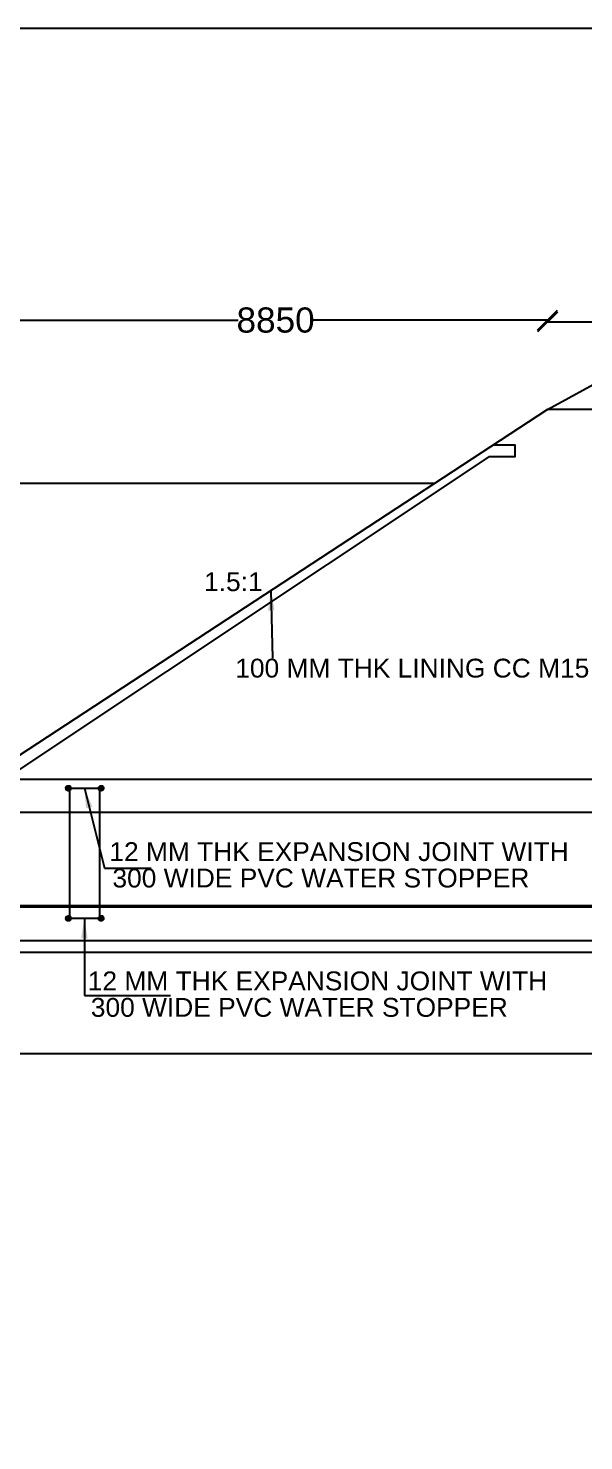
# Model space of a CAD drawing. Header units: millimetres. Extents: x 5124 to 6568637, y 2311 to 91879094.
# Drawn here: x 3554964 to 3557616, y 45951466 to 45958208 of the extents above; entities that cross this region are included whole.
import ezdxf

# ---------------------------------------------------------------- set-up
doc = ezdxf.new("R2010")
doc.units = ezdxf.units.MM
doc.header["$MEASUREMENT"] = 0
for name, color, linetype in [('DIMENSION', 7, 'Continuous'), ('DRAWING', 7, 'Continuous'), ('TEXT', 7, 'Continuous')]:
    doc.layers.add(name, color=color, linetype=linetype)
doc.styles.get("Standard").update_dxf_attribs({"font": 'arial.ttf', "height": 120})
doc.dimstyles.get("Standard").update_dxf_attribs({"dimtxt": 200, "dimasz": 110, "dimexe": 0.18, "dimexo": 0.0625, "dimgap": 0.09, "dimtad": 0, "dimtih": 1, "dimtoh": 1, "dimdec": 0, "dimzin": 0, "dimdsep": 46, "dimtxsty": 'Standard', "dimblk": 'OBLIQUE', "dimcen": 0.09, "dimse1": 1, "dimse2": 1, "dimadec": 0, "dimazin": 0, "dimtfac": 1, "dimtdec": 0, "dimtofl": 0, "dimtmove": 0, "dimatfit": 3, "dimfxl": 1, "dimtolj": 1, "dimtzin": 0, "dimarcsym": 0})

# ---------------------------------------------------------------- blocks, each defined once
blk = doc.blocks.new('_Oblique')
at = {"color": 0, "linetype": 'ByBlock', "lineweight": -2}
blk.add_line((-0.5, -0.5), (0.5, 0.5), dxfattribs=at)
blk = doc.blocks.new('*D64')
at = {"layer": 'Defpoints', "color": 0}
for p in [(3554847, 45956810.5), (3557443, 45956814), (3557443, 45956388)]:
    blk.add_point(p, dxfattribs=at)
at = {"layer": 'DIMENSION', "color": 0, "lineweight": -2}
for p, q in [((3554847, 45956814), (3555965.9, 45956814)), ((3557443, 45956814), (3556324.1, 45956814))]:
    blk.add_line(p, q, dxfattribs=at)
at = {"layer": 'DIMENSION', "color": 0, "lineweight": -2, "xscale": 95, "yscale": 95, "zscale": 95, "rotation": 180}
blk.add_blockref('_Oblique', (3554847, 45956814), dxfattribs=at)
at = {"layer": 'DIMENSION', "color": 0, "lineweight": -2, "xscale": 95, "yscale": 95, "zscale": 95}
blk.add_blockref('_Oblique', (3557443, 45956814), dxfattribs=at)
at = {"layer": 'DIMENSION', "color": 0, "insert": (3556145, 45956814), "char_height": 120, "attachment_point": 5}
blk.add_mtext('\\A1;8850', dxfattribs=at)
blk = doc.blocks.new('*D65')
at = {"layer": 'Defpoints', "color": 0}
for p in [(3559311, 45956805.5), (3557443, 45956388), (3559311, 45956388)]:
    blk.add_point(p, dxfattribs=at)
at = {"layer": 'DIMENSION', "color": 0, "lineweight": -2}
for p, q in [((3557443, 45956805.5), (3558197.9, 45956805.5)), ((3559311, 45956805.5), (3558556.1, 45956805.5))]:
    blk.add_line(p, q, dxfattribs=at)
at = {"layer": 'DIMENSION', "color": 0, "lineweight": -2, "xscale": 95, "yscale": 95, "zscale": 95, "rotation": 180}
blk.add_blockref('_Oblique', (3557443, 45956805.5), dxfattribs=at)
at = {"layer": 'DIMENSION', "color": 0, "lineweight": -2, "xscale": 95, "yscale": 95, "zscale": 95}
blk.add_blockref('_Oblique', (3559311, 45956805.5), dxfattribs=at)
at = {"layer": 'DIMENSION', "color": 0, "insert": (3558377, 45956805.5), "char_height": 120, "attachment_point": 5}
blk.add_mtext('\\A1;5000', dxfattribs=at)
blk = doc.blocks.new('*D82')
at = {"layer": 'Defpoints', "color": 0}
for p in [(3541725, 45953798), (3561416.6, 45953591), (3541725, 45953312)]:
    blk.add_point(p, dxfattribs=at)
at = {"layer": 'DIMENSION', "color": 0, "lineweight": -2}
for p, q in [((3541725, 45953312), (3551344.5, 45953312)), ((3561416.6, 45953312), (3551797.1, 45953312))]:
    blk.add_line(p, q, dxfattribs=at)
at = {"layer": 'DIMENSION', "color": 0, "lineweight": -2, "xscale": 95, "yscale": 95, "zscale": 95, "rotation": 180}
blk.add_blockref('_Oblique', (3541725, 45953312), dxfattribs=at)
at = {"layer": 'DIMENSION', "color": 0, "lineweight": -2, "xscale": 95, "yscale": 95, "zscale": 95}
blk.add_blockref('_Oblique', (3561416.6, 45953312), dxfattribs=at)
at = {"layer": 'DIMENSION', "color": 0, "insert": (3551570.8, 45953312), "char_height": 120, "attachment_point": 5}
blk.add_mtext('\\A1;50625', dxfattribs=at)

msp = doc.modelspace()

# ---------------------------------------------------------------- linework, layer by layer
at = {"layer": 'DRAWING'}
for p, q in [((3555157, 45954568), (3555144, 45954581)), ((3555156.8, 45954568), (3555144, 45954580.8)), ((3555156.6, 45954568), (3555144, 45954580.6)), ((3555156.5, 45954568), (3555144, 45954580.5)), ((3555156.3, 45954568), (3555144, 45954580.3)), ((3555156.1, 45954568), (3555144, 45954580.1)), ((3555155.9, 45954568), (3555144, 45954579.9)), ((3555155.8, 45954568), (3555144, 45954579.8)), ((3555155.6, 45954568), (3555144, 45954579.6)), ((3555155.4, 45954568), (3555144, 45954579.4)), ((3555155.2, 45954568), (3555144, 45954579.2)), ((3555155, 45954568), (3555144, 45954579)), ((3555157.8, 45954568.1), (3555144.1, 45954581.8)), ((3555157.6, 45954568.1), (3555144.1, 45954581.6)), ((3555157.5, 45954568.1), (3555144.1, 45954581.5)), ((3555157.3, 45954568.1), (3555144.1, 45954581.3)), ((3555157.1, 45954568.1), (3555144.1, 45954581.1)), ((3555154.8, 45954568.1), (3555144.1, 45954578.8)), ((3555154.6, 45954568.1), (3555144.1, 45954578.6)), ((3555154.4, 45954568.1), (3555144.1, 45954578.4)), ((3555154.2, 45954568.1), (3555144.1, 45954578.2)), ((3555158.4, 45954568.2), (3555144.2, 45954582.4)), ((3555158.2, 45954568.2), (3555144.2, 45954582.2)), ((3555158.1, 45954568.2), (3555144.2, 45954582.1)), ((3555157.9, 45954568.2), (3555144.2, 45954581.9)), ((3555154, 45954568.2), (3555144.2, 45954578)), ((3555153.8, 45954568.2), (3555144.2, 45954577.8)), ((3555153.6, 45954568.2), (3555144.2, 45954577.6)), ((3555158.8, 45954568.3), (3555144.3, 45954582.8)), ((3555158.7, 45954568.3), (3555144.3, 45954582.7)), ((3555158.5, 45954568.3), (3555144.3, 45954582.5)), ((3555153.4, 45954568.3), (3555144.3, 45954577.4)), ((3555159.2, 45954568.4), (3555144.4, 45954583.2)), ((3555159.1, 45954568.4), (3555144.4, 45954583.1)), ((3555158.9, 45954568.4), (3555144.4, 45954582.9)), ((3555153.1, 45954568.4), (3555144.4, 45954577.1)), ((3555152.9, 45954568.4), (3555144.4, 45954576.9)), ((3555159.5, 45954568.5), (3555144.5, 45954583.5)), ((3555159.4, 45954568.5), (3555144.5, 45954583.4)), ((3555152.6, 45954568.5), (3555144.5, 45954576.6)), ((3555159.9, 45954568.6), (3555144.6, 45954583.9)), ((3555159.8, 45954568.6), (3555144.6, 45954583.8)), ((3555159.6, 45954568.6), (3555144.6, 45954583.6)), ((3555152.4, 45954568.6), (3555144.6, 45954576.4)), ((3555152.1, 45954568.6), (3555144.6, 45954576.1)), ((3555160.2, 45954568.7), (3555144.7, 45954584.2)), ((3555160, 45954568.7), (3555144.7, 45954584)), ((3555151.8, 45954568.7), (3555144.7, 45954575.8)), ((3555160.4, 45954568.8), (3555144.8, 45954584.4)), ((3555160.3, 45954568.8), (3555144.8, 45954584.3)), ((3555160.7, 45954568.9), (3555144.9, 45954584.7)), ((3555160.5, 45954568.9), (3555144.9, 45954584.5)), ((3555151.6, 45954568.9), (3555144.9, 45954575.6)), ((3555160.9, 45954569), (3555145, 45954584.9)), ((3555160.8, 45954569), (3555145, 45954584.8)), ((3555151.3, 45954569), (3555145, 45954575.3)), ((3555161, 45954569.1), (3555145.1, 45954585)), ((3555150.9, 45954569.1), (3555145.1, 45954574.9)), ((3555161.3, 45954569.2), (3555145.2, 45954585.3)), ((3555161.1, 45954569.2), (3555145.2, 45954585.1)), ((3555161.5, 45954569.3), (3555145.3, 45954585.5)), ((3555161.4, 45954569.3), (3555145.3, 45954585.4)), ((3555150.6, 45954569.3), (3555145.3, 45954574.6)), ((3555161.6, 45954569.4), (3555145.4, 45954585.6)), ((3555161.8, 45954569.5), (3555145.5, 45954585.8)), ((3555161.7, 45954569.5), (3555145.5, 45954585.7)), ((3555150.2, 45954569.5), (3555145.5, 45954574.2)), ((3555162, 45954569.6), (3555145.6, 45954586)), ((3555162.2, 45954569.7), (3555145.7, 45954586.2)), ((3555162.1, 45954569.7), (3555145.7, 45954586.1)), ((3555149.8, 45954569.7), (3555145.7, 45954573.8)), ((3555162.3, 45954569.8), (3555145.8, 45954586.3)), ((3555162.5, 45954569.9), (3555145.9, 45954586.5)), ((3555162.4, 45954569.9), (3555145.9, 45954586.4)), ((3555162.6, 45954570), (3555146, 45954586.6)), ((3555149.3, 45954570), (3555146, 45954573.3)), ((3555162.8, 45954570.1), (3555146.1, 45954586.8)), ((3555162.7, 45954570.1), (3555146.1, 45954586.7)), ((3555162.9, 45954570.2), (3555146.2, 45954586.9)), ((3555163, 45954570.3), (3555146.3, 45954587)), ((3555163.2, 45954570.4), (3555146.4, 45954587.2)), ((3555163.1, 45954570.4), (3555146.4, 45954587.1)), ((3555163.3, 45954570.5), (3555146.5, 45954587.3)), ((3555148.7, 45954570.5), (3555146.5, 45954572.7)), ((3555163.4, 45954570.6), (3555146.6, 45954587.4)), ((3555163.6, 45954570.7), (3555146.7, 45954587.6)), ((3555163.5, 45954570.7), (3555146.7, 45954587.5)), ((3555163.7, 45954570.8), (3555146.8, 45954587.7)), ((3555163.8, 45954570.9), (3555146.9, 45954587.8)), ((3555163.9, 45954571), (3555147, 45954587.9)), ((3555164, 45954571.1), (3555147.1, 45954588)), ((3555164.2, 45954571.2), (3555147.2, 45954588.2)), ((3555164.1, 45954571.2), (3555147.2, 45954588.1)), ((3555164.3, 45954571.3), (3555147.3, 45954588.3)), ((3555164.4, 45954571.4), (3555147.4, 45954588.4)), ((3555164.5, 45954571.5), (3555147.5, 45954588.5)), ((3555164.6, 45954571.6), (3555147.6, 45954588.6)), ((3555164.6, 45954571.7), (3555147.7, 45954588.6)), ((3555164.7, 45954571.8), (3555147.8, 45954588.7)), ((3555164.8, 45954571.9), (3555147.9, 45954588.8)), ((3555165, 45954572), (3555148, 45954589)), ((3555164.9, 45954572), (3555148, 45954588.9)), ((3555165.1, 45954572.1), (3555148.1, 45954589.1)), ((3555165.1, 45954572.2), (3555148.2, 45954589.1)), ((3555165.2, 45954572.3), (3555148.3, 45954589.2)), ((3555165.3, 45954572.4), (3555148.4, 45954589.3)), ((3555165.4, 45954572.5), (3555148.5, 45954589.4)), ((3555165.5, 45954572.6), (3555148.6, 45954589.5)), ((3555165.5, 45954572.7), (3555148.7, 45954589.5)), ((3555165.6, 45954572.8), (3555148.8, 45954589.6)), ((3555165.7, 45954572.9), (3555148.9, 45954589.7)), ((3555165.8, 45954573), (3555149, 45954589.8)), ((3555165.8, 45954573.1), (3555149.1, 45954589.8)), ((3555165.9, 45954573.2), (3555149.2, 45954589.9)), ((3555166, 45954573.3), (3555149.3, 45954590)), ((3555166.1, 45954573.4), (3555149.4, 45954590.1)), ((3555166.1, 45954573.6), (3555149.6, 45954590.1)), ((3555166.2, 45954573.7), (3555149.7, 45954590.2)), ((3555166.3, 45954573.8), (3555149.8, 45954590.3)), ((3555166.3, 45954573.9), (3555149.9, 45954590.3)), ((3555166.4, 45954574), (3555150, 45954590.4)), ((3555166.5, 45954574.1), (3555150.1, 45954590.5)), ((3555166.5, 45954574.2), (3555150.2, 45954590.5)), ((3555166.6, 45954574.3), (3555150.3, 45954590.6)), ((3555166.6, 45954574.5), (3555150.5, 45954590.6)), ((3555166.7, 45954574.6), (3555150.6, 45954590.7)), ((3555166.8, 45954574.7), (3555150.7, 45954590.8)), ((3555166.8, 45954574.8), (3555150.8, 45954590.8)), ((3555166.9, 45954574.9), (3555150.9, 45954590.9)), ((3555166.9, 45954575), (3555151, 45954590.9)), ((3555167, 45954575.2), (3555151.2, 45954591)), ((3555167, 45954575.3), (3555151.3, 45954591)), ((3555167.1, 45954575.4), (3555151.4, 45954591.1)), ((3555167.1, 45954575.5), (3555151.5, 45954591.1)), ((3555167.2, 45954575.7), (3555151.7, 45954591.2)), ((3555167.2, 45954575.8), (3555151.8, 45954591.2)), ((3555167.3, 45954575.9), (3555151.9, 45954591.3)), ((3555167.3, 45954576.1), (3555152.1, 45954591.3)), ((3555167.4, 45954576.2), (3555152.2, 45954591.4)), ((3555167.4, 45954576.3), (3555152.3, 45954591.4)), ((3555167.5, 45954576.5), (3555152.5, 45954591.5)), ((3555167.5, 45954576.6), (3555152.6, 45954591.5)), ((3555167.5, 45954576.7), (3555152.7, 45954591.5)), ((3555167.6, 45954576.9), (3555152.9, 45954591.6)), ((3555167.6, 45954577), (3555153, 45954591.6)), ((3555167.7, 45954577.2), (3555153.2, 45954591.7)), ((3555167.7, 45954577.3), (3555153.3, 45954591.7)), ((3555167.7, 45954577.4), (3555153.4, 45954591.7)), ((3555167.8, 45954577.6), (3555153.6, 45954591.8)), ((3555167.8, 45954577.7), (3555153.7, 45954591.8)), ((3555167.8, 45954577.9), (3555153.9, 45954591.8)), ((3555167.8, 45954578), (3555154, 45954591.8)), ((3555167.9, 45954578.2), (3555154.2, 45954591.9)), ((3555167.9, 45954578.3), (3555154.3, 45954591.9)), ((3555167.9, 45954578.5), (3555154.5, 45954591.9)), ((3555167.9, 45954578.7), (3555154.7, 45954591.9)), ((3555167.9, 45954578.8), (3555154.8, 45954591.9)), ((3555168, 45954579), (3555155, 45954592)), ((3555168, 45954579.1), (3555155.1, 45954592)), ((3555168, 45954579.3), (3555155.3, 45954592)), ((3555168, 45954579.5), (3555155.5, 45954592)), ((3555168, 45954579.6), (3555155.6, 45954592)), ((3555168, 45954579.8), (3555155.8, 45954592)), ((3555168, 45954580), (3555156, 45954592)), ((3555168, 45954580.2), (3555156.2, 45954592)), ((3555168, 45954580.3), (3555156.3, 45954592)), ((3555168, 45954580.5), (3555156.5, 45954592)), ((3555168, 45954580.7), (3555156.7, 45954592)), ((3555168, 45954580.9), (3555156.9, 45954592)), ((3555167.9, 45954581.1), (3555157.1, 45954591.9)), ((3555167.9, 45954581.3), (3555157.3, 45954591.9)), ((3555167.9, 45954581.5), (3555157.5, 45954591.9)), ((3555167.9, 45954581.7), (3555157.7, 45954591.9)), ((3555167.8, 45954581.9), (3555157.9, 45954591.8)), ((3555167.8, 45954582.1), (3555158.1, 45954591.8)), ((3555167.8, 45954582.3), (3555158.3, 45954591.8)), ((3555167.7, 45954582.6), (3555158.6, 45954591.7)), ((3555167.7, 45954582.8), (3555158.8, 45954591.7)), ((3555167.6, 45954583), (3555159, 45954591.6)), ((3555167.5, 45954583.3), (3555159.3, 45954591.5)), ((3555167.5, 45954583.5), (3555159.5, 45954591.5)), ((3555167.4, 45954583.8), (3555159.8, 45954591.4)), ((3555167.3, 45954584.1), (3555160.1, 45954591.3)), ((3555167.2, 45954584.3), (3555160.3, 45954591.2)), ((3555167.1, 45954584.6), (3555160.6, 45954591.1)), ((3555166.9, 45954584.9), (3555160.9, 45954590.9)), ((3555166.8, 45954585.3), (3555161.3, 45954590.8)), ((3555166.6, 45954585.6), (3555161.6, 45954590.6)), ((3555166.4, 45954586), (3555162, 45954590.4)), ((3555166.1, 45954586.5), (3555162.5, 45954590.1)), ((3555165.7, 45954587.1), (3555163.1, 45954589.7)), ((3555165, 45954587.9), (3555163.9, 45954589)), ((3555313, 45954568), (3555300, 45954581)), ((3555312.9, 45954568), (3555300, 45954580.9)), ((3555312.7, 45954568), (3555300, 45954580.7)), ((3555312.5, 45954568), (3555300, 45954580.5)), ((3555312.4, 45954568), (3555300, 45954580.4)), ((3555312.2, 45954568), (3555300, 45954580.2)), ((3555312, 45954568), (3555300, 45954580)), ((3555311.8, 45954568), (3555300, 45954579.8)), ((3555311.7, 45954568), (3555300, 45954579.7)), ((3555311.5, 45954568), (3555300, 45954579.5)), ((3555311.3, 45954568), (3555300, 45954579.3)), ((3555311.1, 45954568), (3555300, 45954579.1)), ((3555310.9, 45954568), (3555300, 45954578.9)), ((3555313.8, 45954568.1), (3555300.1, 45954581.8)), ((3555313.7, 45954568.1), (3555300.1, 45954581.7)), ((3555313.5, 45954568.1), (3555300.1, 45954581.5)), ((3555313.4, 45954568.1), (3555300.1, 45954581.4)), ((3555313.2, 45954568.1), (3555300.1, 45954581.2)), ((3555310.7, 45954568.1), (3555300.1, 45954578.7)), ((3555310.5, 45954568.1), (3555300.1, 45954578.5)), ((3555310.3, 45954568.1), (3555300.1, 45954578.3)), ((3555314.4, 45954568.2), (3555300.2, 45954582.4)), ((3555314.3, 45954568.2), (3555300.2, 45954582.3)), ((3555314.1, 45954568.2), (3555300.2, 45954582.1)), ((3555314, 45954568.2), (3555300.2, 45954582)), ((3555310.1, 45954568.2), (3555300.2, 45954578.1)), ((3555309.9, 45954568.2), (3555300.2, 45954577.9)), ((3555309.7, 45954568.2), (3555300.2, 45954577.7)), ((3555314.9, 45954568.3), (3555300.3, 45954582.9)), ((3555314.7, 45954568.3), (3555300.3, 45954582.7)), ((3555314.6, 45954568.3), (3555300.3, 45954582.6)), ((3555309.4, 45954568.3), (3555300.3, 45954577.4)), ((3555309.2, 45954568.3), (3555300.3, 45954577.2)), ((3555315.1, 45954568.4), (3555300.4, 45954583.1)), ((3555315, 45954568.4), (3555300.4, 45954583)), ((3555309, 45954568.4), (3555300.4, 45954577)), ((3555315.6, 45954568.5), (3555300.5, 45954583.6)), ((3555315.4, 45954568.5), (3555300.5, 45954583.4)), ((3555315.3, 45954568.5), (3555300.5, 45954583.3)), ((3555308.7, 45954568.5), (3555300.5, 45954576.7)), ((3555308.5, 45954568.5), (3555300.5, 45954576.5)), ((3555315.8, 45954568.6), (3555300.6, 45954583.8)), ((3555315.7, 45954568.6), (3555300.6, 45954583.7)), ((3555308.2, 45954568.6), (3555300.6, 45954576.2)), ((3555316.1, 45954568.7), (3555300.7, 45954584.1)), ((3555315.9, 45954568.7), (3555300.7, 45954583.9)), ((3555308, 45954568.7), (3555300.7, 45954576)), ((3555316.3, 45954568.8), (3555300.8, 45954584.3)), ((3555316.2, 45954568.8), (3555300.8, 45954584.2)), ((3555307.7, 45954568.8), (3555300.8, 45954575.7)), ((3555316.6, 45954568.9), (3555300.9, 45954584.6)), ((3555316.5, 45954568.9), (3555300.9, 45954584.5)), ((3555307.4, 45954568.9), (3555300.9, 45954575.4)), ((3555316.8, 45954569), (3555301, 45954584.8)), ((3555316.7, 45954569), (3555301, 45954584.7)), ((3555317.1, 45954569.1), (3555301.1, 45954585.1)), ((3555317, 45954569.1), (3555301.1, 45954585)), ((3555307.1, 45954569.1), (3555301.1, 45954575.1)), ((3555317.3, 45954569.2), (3555301.2, 45954585.3)), ((3555317.2, 45954569.2), (3555301.2, 45954585.2)), ((3555306.7, 45954569.2), (3555301.2, 45954574.7)), ((3555317.4, 45954569.3), (3555301.3, 45954585.4)), ((3555317.7, 45954569.4), (3555301.4, 45954585.7)), ((3555317.6, 45954569.4), (3555301.4, 45954585.6)), ((3555306.4, 45954569.4), (3555301.4, 45954574.4)), ((3555317.9, 45954569.5), (3555301.5, 45954585.9)), ((3555317.8, 45954569.5), (3555301.5, 45954585.8)), ((3555318, 45954569.6), (3555301.6, 45954586)), ((3555306, 45954569.6), (3555301.6, 45954574)), ((3555318.2, 45954569.7), (3555301.7, 45954586.2)), ((3555318.1, 45954569.7), (3555301.7, 45954586.1)), ((3555318.3, 45954569.8), (3555301.8, 45954586.3)), ((3555318.4, 45954569.9), (3555301.9, 45954586.4)), ((3555305.5, 45954569.9), (3555301.9, 45954573.5)), ((3555318.7, 45954570), (3555302, 45954586.7)), ((3555318.6, 45954570), (3555302, 45954586.6)), ((3555318.8, 45954570.1), (3555302.1, 45954586.8)), ((3555319, 45954570.2), (3555302.2, 45954587)), ((3555318.9, 45954570.2), (3555302.2, 45954586.9)), ((3555319.1, 45954570.3), (3555302.3, 45954587.1)), ((3555305, 45954570.3), (3555302.3, 45954573)), ((3555319.2, 45954570.4), (3555302.4, 45954587.2)), ((3555319.4, 45954570.5), (3555302.5, 45954587.4)), ((3555319.3, 45954570.5), (3555302.5, 45954587.3)), ((3555319.5, 45954570.6), (3555302.6, 45954587.5)), ((3555319.6, 45954570.7), (3555302.7, 45954587.6)), ((3555319.7, 45954570.8), (3555302.8, 45954587.7)), ((3555319.9, 45954570.9), (3555302.9, 45954587.9)), ((3555319.8, 45954570.9), (3555302.9, 45954587.8)), ((3555304.1, 45954570.9), (3555302.9, 45954572.1)), ((3555320, 45954571), (3555303, 45954588)), ((3555320.1, 45954571.1), (3555303.1, 45954588.1)), ((3555320.1, 45954571.2), (3555303.2, 45954588.1)), ((3555320.2, 45954571.3), (3555303.3, 45954588.2)), ((3555320.4, 45954571.4), (3555303.4, 45954588.4)), ((3555320.3, 45954571.4), (3555303.4, 45954588.3)), ((3555320.5, 45954571.5), (3555303.5, 45954588.5)), ((3555320.6, 45954571.6), (3555303.6, 45954588.6)), ((3555320.7, 45954571.7), (3555303.7, 45954588.7)), ((3555320.8, 45954571.8), (3555303.8, 45954588.8)), ((3555320.9, 45954571.9), (3555303.9, 45954588.9)), ((3555320.9, 45954572), (3555304, 45954588.9)), ((3555321, 45954572.1), (3555304.1, 45954589)), ((3555321.1, 45954572.2), (3555304.2, 45954589.1)), ((3555321.2, 45954572.3), (3555304.3, 45954589.2)), ((3555321.3, 45954572.4), (3555304.4, 45954589.3)), ((3555321.3, 45954572.5), (3555304.5, 45954589.3)), ((3555321.4, 45954572.6), (3555304.6, 45954589.4)), ((3555321.5, 45954572.7), (3555304.7, 45954589.5)), ((3555321.6, 45954572.8), (3555304.8, 45954589.6)), ((3555321.7, 45954572.9), (3555304.9, 45954589.7)), ((3555321.7, 45954573), (3555305, 45954589.7)), ((3555321.8, 45954573.1), (3555305.1, 45954589.8)), ((3555321.9, 45954573.2), (3555305.2, 45954589.9)), ((3555321.9, 45954573.3), (3555305.3, 45954589.9)), ((3555322, 45954573.4), (3555305.4, 45954590)), ((3555322.1, 45954573.5), (3555305.5, 45954590.1)), ((3555322.2, 45954573.6), (3555305.6, 45954590.2)), ((3555322.2, 45954573.7), (3555305.7, 45954590.2)), ((3555322.3, 45954573.8), (3555305.8, 45954590.3)), ((3555322.4, 45954573.9), (3555305.9, 45954590.4)), ((3555322.4, 45954574), (3555306, 45954590.4)), ((3555322.5, 45954574.2), (3555306.2, 45954590.5)), ((3555322.5, 45954574.3), (3555306.3, 45954590.5)), ((3555322.6, 45954574.4), (3555306.4, 45954590.6)), ((3555322.7, 45954574.5), (3555306.5, 45954590.7)), ((3555322.7, 45954574.6), (3555306.6, 45954590.7)), ((3555322.8, 45954574.7), (3555306.7, 45954590.8)), ((3555322.8, 45954574.9), (3555306.9, 45954590.8)), ((3555322.9, 45954575), (3555307, 45954590.9)), ((3555323, 45954575.1), (3555307.1, 45954591)), ((3555323, 45954575.2), (3555307.2, 45954591)), ((3555323.1, 45954575.3), (3555307.3, 45954591.1)), ((3555323.1, 45954575.5), (3555307.5, 45954591.1)), ((3555323.2, 45954575.6), (3555307.6, 45954591.2)), ((3555323.2, 45954575.7), (3555307.7, 45954591.2)), ((3555323.3, 45954575.9), (3555307.9, 45954591.3)), ((3555323.3, 45954576), (3555308, 45954591.3)), ((3555323.4, 45954576.1), (3555308.1, 45954591.4)), ((3555323.4, 45954576.2), (3555308.2, 45954591.4)), ((3555323.4, 45954576.4), (3555308.4, 45954591.4)), ((3555323.5, 45954576.5), (3555308.5, 45954591.5)), ((3555323.5, 45954576.7), (3555308.7, 45954591.5)), ((3555323.6, 45954576.8), (3555308.8, 45954591.6)), ((3555323.6, 45954576.9), (3555308.9, 45954591.6)), ((3555323.6, 45954577.1), (3555309.1, 45954591.6)), ((3555323.7, 45954577.2), (3555309.2, 45954591.7)), ((3555323.7, 45954577.4), (3555309.4, 45954591.7)), ((3555323.7, 45954577.5), (3555309.5, 45954591.7)), ((3555323.8, 45954577.6), (3555309.6, 45954591.8)), ((3555323.8, 45954577.8), (3555309.8, 45954591.8)), ((3555323.8, 45954577.9), (3555309.9, 45954591.8)), ((3555323.8, 45954578.1), (3555310.1, 45954591.8)), ((3555323.9, 45954578.2), (3555310.2, 45954591.9)), ((3555323.9, 45954578.4), (3555310.4, 45954591.9)), ((3555323.9, 45954578.6), (3555310.6, 45954591.9)), ((3555323.9, 45954578.7), (3555310.7, 45954591.9)), ((3555323.9, 45954578.9), (3555310.9, 45954591.9)), ((3555324, 45954579), (3555311, 45954592)), ((3555324, 45954579.2), (3555311.2, 45954592)), ((3555324, 45954579.4), (3555311.4, 45954592)), ((3555324, 45954579.5), (3555311.5, 45954592)), ((3555324, 45954579.7), (3555311.7, 45954592)), ((3555324, 45954579.9), (3555311.9, 45954592)), ((3555324, 45954580.1), (3555312.1, 45954592)), ((3555324, 45954580.2), (3555312.2, 45954592)), ((3555324, 45954580.4), (3555312.4, 45954592)), ((3555324, 45954580.6), (3555312.6, 45954592)), ((3555324, 45954580.8), (3555312.8, 45954592)), ((3555324, 45954581), (3555313, 45954592)), ((3555323.9, 45954581.2), (3555313.2, 45954591.9)), ((3555323.9, 45954581.4), (3555313.4, 45954591.9)), ((3555323.9, 45954581.6), (3555313.6, 45954591.9)), ((3555323.9, 45954581.8), (3555313.8, 45954591.9)), ((3555323.8, 45954582), (3555314, 45954591.8)), ((3555323.8, 45954582.2), (3555314.2, 45954591.8)), ((3555323.8, 45954582.4), (3555314.4, 45954591.8)), ((3555323.7, 45954582.7), (3555314.7, 45954591.7)), ((3555323.6, 45954582.9), (3555314.9, 45954591.6)), ((3555323.6, 45954583.1), (3555315.1, 45954591.6)), ((3555323.5, 45954583.4), (3555315.4, 45954591.5)), ((3555323.4, 45954583.6), (3555315.6, 45954591.4)), ((3555323.4, 45954583.9), (3555315.9, 45954591.4)), ((3555323.3, 45954584.2), (3555316.2, 45954591.3)), ((3555323.1, 45954584.5), (3555316.5, 45954591.1)), ((3555323, 45954584.8), (3555316.8, 45954591)), ((3555322.9, 45954585.1), (3555317.1, 45954590.9)), ((3555322.7, 45954585.4), (3555317.4, 45954590.7)), ((3555322.5, 45954585.8), (3555317.8, 45954590.5)), ((3555322.3, 45954586.2), (3555318.2, 45954590.3)), ((3555321.9, 45954586.7), (3555318.7, 45954589.9)), ((3555321.5, 45954587.4), (3555319.4, 45954589.5)), ((3555157, 45953947), (3555144, 45953960)), ((3555156.8, 45953947), (3555144, 45953959.8)), ((3555156.6, 45953947), (3555144, 45953959.6)), ((3555156.5, 45953947), (3555144, 45953959.5)), ((3555156.3, 45953947), (3555144, 45953959.3)), ((3555156.1, 45953947), (3555144, 45953959.1)), ((3555155.9, 45953947), (3555144, 45953958.9)), ((3555155.8, 45953947), (3555144, 45953958.8)), ((3555155.6, 45953947), (3555144, 45953958.6)), ((3555155.4, 45953947), (3555144, 45953958.4)), ((3555155.2, 45953947), (3555144, 45953958.2)), ((3555155, 45953947), (3555144, 45953958)), ((3555157.8, 45953947.1), (3555144.1, 45953960.8)), ((3555157.6, 45953947.1), (3555144.1, 45953960.6)), ((3555157.5, 45953947.1), (3555144.1, 45953960.5)), ((3555157.3, 45953947.1), (3555144.1, 45953960.3)), ((3555157.1, 45953947.1), (3555144.1, 45953960.1)), ((3555154.8, 45953947.1), (3555144.1, 45953957.8)), ((3555154.6, 45953947.1), (3555144.1, 45953957.6)), ((3555154.4, 45953947.1), (3555144.1, 45953957.4)), ((3555154.2, 45953947.1), (3555144.1, 45953957.2)), ((3555158.4, 45953947.2), (3555144.2, 45953961.4)), ((3555158.2, 45953947.2), (3555144.2, 45953961.2)), ((3555158.1, 45953947.2), (3555144.2, 45953961.1)), ((3555157.9, 45953947.2), (3555144.2, 45953960.9)), ((3555154, 45953947.2), (3555144.2, 45953957)), ((3555153.8, 45953947.2), (3555144.2, 45953956.8)), ((3555153.6, 45953947.2), (3555144.2, 45953956.6)), ((3555158.8, 45953947.3), (3555144.3, 45953961.8)), ((3555158.7, 45953947.3), (3555144.3, 45953961.7)), ((3555158.5, 45953947.3), (3555144.3, 45953961.5)), ((3555153.4, 45953947.3), (3555144.3, 45953956.4)), ((3555159.2, 45953947.4), (3555144.4, 45953962.2)), ((3555159.1, 45953947.4), (3555144.4, 45953962.1)), ((3555158.9, 45953947.4), (3555144.4, 45953961.9)), ((3555153.1, 45953947.4), (3555144.4, 45953956.1)), ((3555152.9, 45953947.4), (3555144.4, 45953955.9)), ((3555159.5, 45953947.5), (3555144.5, 45953962.5)), ((3555159.4, 45953947.5), (3555144.5, 45953962.4)), ((3555152.6, 45953947.5), (3555144.5, 45953955.6)), ((3555159.9, 45953947.6), (3555144.6, 45953962.9)), ((3555159.8, 45953947.6), (3555144.6, 45953962.8)), ((3555159.6, 45953947.6), (3555144.6, 45953962.6)), ((3555152.4, 45953947.6), (3555144.6, 45953955.4)), ((3555152.1, 45953947.6), (3555144.6, 45953955.1)), ((3555160.2, 45953947.7), (3555144.7, 45953963.2)), ((3555160, 45953947.7), (3555144.7, 45953963)), ((3555151.8, 45953947.7), (3555144.7, 45953954.8)), ((3555160.4, 45953947.8), (3555144.8, 45953963.4)), ((3555160.3, 45953947.8), (3555144.8, 45953963.3)), ((3555160.7, 45953947.9), (3555144.9, 45953963.7)), ((3555160.5, 45953947.9), (3555144.9, 45953963.5)), ((3555151.6, 45953947.9), (3555144.9, 45953954.6)), ((3555160.9, 45953948), (3555145, 45953963.9)), ((3555160.8, 45953948), (3555145, 45953963.8)), ((3555151.3, 45953948), (3555145, 45953954.3)), ((3555161, 45953948.1), (3555145.1, 45953964)), ((3555150.9, 45953948.1), (3555145.1, 45953953.9)), ((3555161.3, 45953948.2), (3555145.2, 45953964.3)), ((3555161.1, 45953948.2), (3555145.2, 45953964.1)), ((3555161.5, 45953948.3), (3555145.3, 45953964.5)), ((3555161.4, 45953948.3), (3555145.3, 45953964.4)), ((3555150.6, 45953948.3), (3555145.3, 45953953.6)), ((3555161.6, 45953948.4), (3555145.4, 45953964.6)), ((3555161.8, 45953948.5), (3555145.5, 45953964.8)), ((3555161.7, 45953948.5), (3555145.5, 45953964.7)), ((3555150.2, 45953948.5), (3555145.5, 45953953.2)), ((3555162, 45953948.6), (3555145.6, 45953965)), ((3555162.2, 45953948.7), (3555145.7, 45953965.2)), ((3555162.1, 45953948.7), (3555145.7, 45953965.1)), ((3555149.8, 45953948.7), (3555145.7, 45953952.8)), ((3555162.3, 45953948.8), (3555145.8, 45953965.3)), ((3555162.5, 45953948.9), (3555145.9, 45953965.5)), ((3555162.4, 45953948.9), (3555145.9, 45953965.4)), ((3555162.6, 45953949), (3555146, 45953965.6)), ((3555149.3, 45953949), (3555146, 45953952.3)), ((3555162.8, 45953949.1), (3555146.1, 45953965.8)), ((3555162.7, 45953949.1), (3555146.1, 45953965.7)), ((3555162.9, 45953949.2), (3555146.2, 45953965.9)), ((3555163, 45953949.3), (3555146.3, 45953966)), ((3555163.2, 45953949.4), (3555146.4, 45953966.2)), ((3555163.1, 45953949.4), (3555146.4, 45953966.1)), ((3555163.3, 45953949.5), (3555146.5, 45953966.3)), ((3555148.7, 45953949.5), (3555146.5, 45953951.7)), ((3555163.4, 45953949.6), (3555146.6, 45953966.4)), ((3555163.6, 45953949.7), (3555146.7, 45953966.6)), ((3555163.5, 45953949.7), (3555146.7, 45953966.5)), ((3555163.7, 45953949.8), (3555146.8, 45953966.7)), ((3555163.8, 45953949.9), (3555146.9, 45953966.8)), ((3555163.9, 45953950), (3555147, 45953966.9)), ((3555164, 45953950.1), (3555147.1, 45953967)), ((3555164.2, 45953950.2), (3555147.2, 45953967.2)), ((3555164.1, 45953950.2), (3555147.2, 45953967.1)), ((3555164.3, 45953950.3), (3555147.3, 45953967.3)), ((3555164.4, 45953950.4), (3555147.4, 45953967.4)), ((3555164.5, 45953950.5), (3555147.5, 45953967.5)), ((3555164.6, 45953950.6), (3555147.6, 45953967.6)), ((3555164.6, 45953950.7), (3555147.7, 45953967.6)), ((3555164.7, 45953950.8), (3555147.8, 45953967.7)), ((3555164.8, 45953950.9), (3555147.9, 45953967.8)), ((3555165, 45953951), (3555148, 45953968)), ((3555164.9, 45953951), (3555148, 45953967.9)), ((3555165.1, 45953951.1), (3555148.1, 45953968.1)), ((3555165.1, 45953951.2), (3555148.2, 45953968.1)), ((3555165.2, 45953951.3), (3555148.3, 45953968.2)), ((3555165.3, 45953951.4), (3555148.4, 45953968.3)), ((3555165.4, 45953951.5), (3555148.5, 45953968.4)), ((3555165.5, 45953951.6), (3555148.6, 45953968.5)), ((3555165.5, 45953951.7), (3555148.7, 45953968.5)), ((3555165.6, 45953951.8), (3555148.8, 45953968.6)), ((3555165.7, 45953951.9), (3555148.9, 45953968.7)), ((3555165.8, 45953952), (3555149, 45953968.8)), ((3555165.8, 45953952.1), (3555149.1, 45953968.8)), ((3555165.9, 45953952.2), (3555149.2, 45953968.9)), ((3555166, 45953952.3), (3555149.3, 45953969)), ((3555166.1, 45953952.4), (3555149.4, 45953969.1)), ((3555166.1, 45953952.6), (3555149.6, 45953969.1)), ((3555166.2, 45953952.7), (3555149.7, 45953969.2)), ((3555166.3, 45953952.8), (3555149.8, 45953969.3)), ((3555166.3, 45953952.9), (3555149.9, 45953969.3)), ((3555166.4, 45953953), (3555150, 45953969.4)), ((3555166.5, 45953953.1), (3555150.1, 45953969.5)), ((3555166.5, 45953953.2), (3555150.2, 45953969.5)), ((3555166.6, 45953953.3), (3555150.3, 45953969.6)), ((3555166.6, 45953953.5), (3555150.5, 45953969.6)), ((3555166.7, 45953953.6), (3555150.6, 45953969.7)), ((3555166.8, 45953953.7), (3555150.7, 45953969.8)), ((3555166.8, 45953953.8), (3555150.8, 45953969.8)), ((3555166.9, 45953953.9), (3555150.9, 45953969.9)), ((3555166.9, 45953954), (3555151, 45953969.9)), ((3555167, 45953954.2), (3555151.2, 45953970)), ((3555167, 45953954.3), (3555151.3, 45953970)), ((3555167.1, 45953954.4), (3555151.4, 45953970.1)), ((3555167.1, 45953954.5), (3555151.5, 45953970.1)), ((3555167.2, 45953954.7), (3555151.7, 45953970.2)), ((3555167.2, 45953954.8), (3555151.8, 45953970.2)), ((3555167.3, 45953954.9), (3555151.9, 45953970.3)), ((3555167.3, 45953955.1), (3555152.1, 45953970.3)), ((3555167.4, 45953955.2), (3555152.2, 45953970.4)), ((3555167.4, 45953955.3), (3555152.3, 45953970.4)), ((3555167.5, 45953955.5), (3555152.5, 45953970.5)), ((3555167.5, 45953955.6), (3555152.6, 45953970.5)), ((3555167.5, 45953955.7), (3555152.7, 45953970.5)), ((3555167.6, 45953955.9), (3555152.9, 45953970.6)), ((3555167.6, 45953956), (3555153, 45953970.6)), ((3555167.7, 45953956.2), (3555153.2, 45953970.7)), ((3555167.7, 45953956.3), (3555153.3, 45953970.7)), ((3555167.7, 45953956.4), (3555153.4, 45953970.7)), ((3555167.8, 45953956.6), (3555153.6, 45953970.8)), ((3555167.8, 45953956.7), (3555153.7, 45953970.8)), ((3555167.8, 45953956.9), (3555153.9, 45953970.8)), ((3555167.8, 45953957), (3555154, 45953970.8)), ((3555167.9, 45953957.2), (3555154.2, 45953970.9)), ((3555167.9, 45953957.3), (3555154.3, 45953970.9)), ((3555167.9, 45953957.5), (3555154.5, 45953970.9)), ((3555167.9, 45953957.7), (3555154.7, 45953970.9)), ((3555167.9, 45953957.8), (3555154.8, 45953970.9)), ((3555168, 45953958), (3555155, 45953971)), ((3555168, 45953958.1), (3555155.1, 45953971)), ((3555168, 45953958.3), (3555155.3, 45953971)), ((3555168, 45953958.5), (3555155.5, 45953971)), ((3555168, 45953958.6), (3555155.6, 45953971)), ((3555168, 45953958.8), (3555155.8, 45953971)), ((3555168, 45953959), (3555156, 45953971)), ((3555168, 45953959.2), (3555156.2, 45953971)), ((3555168, 45953959.3), (3555156.3, 45953971)), ((3555168, 45953959.5), (3555156.5, 45953971)), ((3555168, 45953959.7), (3555156.7, 45953971)), ((3555168, 45953959.9), (3555156.9, 45953971)), ((3555167.9, 45953960.1), (3555157.1, 45953970.9)), ((3555167.9, 45953960.3), (3555157.3, 45953970.9)), ((3555167.9, 45953960.5), (3555157.5, 45953970.9)), ((3555167.9, 45953960.7), (3555157.7, 45953970.9)), ((3555167.8, 45953960.9), (3555157.9, 45953970.8)), ((3555167.8, 45953961.1), (3555158.1, 45953970.8)), ((3555167.8, 45953961.3), (3555158.3, 45953970.8)), ((3555167.7, 45953961.6), (3555158.6, 45953970.7)), ((3555167.7, 45953961.8), (3555158.8, 45953970.7)), ((3555167.6, 45953962), (3555159, 45953970.6)), ((3555167.5, 45953962.3), (3555159.3, 45953970.5)), ((3555167.5, 45953962.5), (3555159.5, 45953970.5)), ((3555167.4, 45953962.8), (3555159.8, 45953970.4)), ((3555167.3, 45953963.1), (3555160.1, 45953970.3)), ((3555167.2, 45953963.3), (3555160.3, 45953970.2)), ((3555167.1, 45953963.6), (3555160.6, 45953970.1)), ((3555166.9, 45953963.9), (3555160.9, 45953969.9)), ((3555166.8, 45953964.3), (3555161.3, 45953969.8)), ((3555166.6, 45953964.6), (3555161.6, 45953969.6)), ((3555166.4, 45953965), (3555162, 45953969.4)), ((3555166.1, 45953965.5), (3555162.5, 45953969.1)), ((3555165.7, 45953966.1), (3555163.1, 45953968.7)), ((3555165, 45953966.9), (3555163.9, 45953968)), ((3555313, 45953947), (3555300, 45953960)), ((3555312.9, 45953947), (3555300, 45953959.9)), ((3555312.7, 45953947), (3555300, 45953959.7)), ((3555312.5, 45953947), (3555300, 45953959.5)), ((3555312.4, 45953947), (3555300, 45953959.4)), ((3555312.2, 45953947), (3555300, 45953959.2)), ((3555312, 45953947), (3555300, 45953959)), ((3555311.8, 45953947), (3555300, 45953958.8)), ((3555311.7, 45953947), (3555300, 45953958.7)), ((3555311.5, 45953947), (3555300, 45953958.5)), ((3555311.3, 45953947), (3555300, 45953958.3)), ((3555311.1, 45953947), (3555300, 45953958.1)), ((3555310.9, 45953947), (3555300, 45953957.9)), ((3555313.8, 45953947.1), (3555300.1, 45953960.8)), ((3555313.7, 45953947.1), (3555300.1, 45953960.7)), ((3555313.5, 45953947.1), (3555300.1, 45953960.5)), ((3555313.4, 45953947.1), (3555300.1, 45953960.4)), ((3555313.2, 45953947.1), (3555300.1, 45953960.2)), ((3555310.7, 45953947.1), (3555300.1, 45953957.7)), ((3555310.5, 45953947.1), (3555300.1, 45953957.5)), ((3555310.3, 45953947.1), (3555300.1, 45953957.3)), ((3555314.4, 45953947.2), (3555300.2, 45953961.4)), ((3555314.3, 45953947.2), (3555300.2, 45953961.3)), ((3555314.1, 45953947.2), (3555300.2, 45953961.1)), ((3555314, 45953947.2), (3555300.2, 45953961)), ((3555310.1, 45953947.2), (3555300.2, 45953957.1)), ((3555309.9, 45953947.2), (3555300.2, 45953956.9)), ((3555309.7, 45953947.2), (3555300.2, 45953956.7)), ((3555314.9, 45953947.3), (3555300.3, 45953961.9)), ((3555314.7, 45953947.3), (3555300.3, 45953961.7)), ((3555314.6, 45953947.3), (3555300.3, 45953961.6)), ((3555309.4, 45953947.3), (3555300.3, 45953956.4)), ((3555309.2, 45953947.3), (3555300.3, 45953956.2)), ((3555315.1, 45953947.4), (3555300.4, 45953962.1)), ((3555315, 45953947.4), (3555300.4, 45953962)), ((3555309, 45953947.4), (3555300.4, 45953956)), ((3555315.6, 45953947.5), (3555300.5, 45953962.6)), ((3555315.4, 45953947.5), (3555300.5, 45953962.4)), ((3555315.3, 45953947.5), (3555300.5, 45953962.3)), ((3555308.7, 45953947.5), (3555300.5, 45953955.7)), ((3555308.5, 45953947.5), (3555300.5, 45953955.5)), ((3555315.8, 45953947.6), (3555300.6, 45953962.8)), ((3555315.7, 45953947.6), (3555300.6, 45953962.7)), ((3555308.2, 45953947.6), (3555300.6, 45953955.2)), ((3555316.1, 45953947.7), (3555300.7, 45953963.1)), ((3555315.9, 45953947.7), (3555300.7, 45953962.9)), ((3555308, 45953947.7), (3555300.7, 45953955)), ((3555316.3, 45953947.8), (3555300.8, 45953963.3)), ((3555316.2, 45953947.8), (3555300.8, 45953963.2)), ((3555307.7, 45953947.8), (3555300.8, 45953954.7)), ((3555316.6, 45953947.9), (3555300.9, 45953963.6)), ((3555316.5, 45953947.9), (3555300.9, 45953963.5)), ((3555307.4, 45953947.9), (3555300.9, 45953954.4)), ((3555316.8, 45953948), (3555301, 45953963.8)), ((3555316.7, 45953948), (3555301, 45953963.7)), ((3555317.1, 45953948.1), (3555301.1, 45953964.1)), ((3555317, 45953948.1), (3555301.1, 45953964)), ((3555307.1, 45953948.1), (3555301.1, 45953954.1)), ((3555317.3, 45953948.2), (3555301.2, 45953964.3)), ((3555317.2, 45953948.2), (3555301.2, 45953964.2)), ((3555306.7, 45953948.2), (3555301.2, 45953953.7)), ((3555317.4, 45953948.3), (3555301.3, 45953964.4)), ((3555317.7, 45953948.4), (3555301.4, 45953964.7)), ((3555317.6, 45953948.4), (3555301.4, 45953964.6)), ((3555306.4, 45953948.4), (3555301.4, 45953953.4)), ((3555317.9, 45953948.5), (3555301.5, 45953964.9)), ((3555317.8, 45953948.5), (3555301.5, 45953964.8)), ((3555318, 45953948.6), (3555301.6, 45953965)), ((3555306, 45953948.6), (3555301.6, 45953953)), ((3555318.2, 45953948.7), (3555301.7, 45953965.2)), ((3555318.1, 45953948.7), (3555301.7, 45953965.1)), ((3555318.3, 45953948.8), (3555301.8, 45953965.3)), ((3555318.4, 45953948.9), (3555301.9, 45953965.4)), ((3555305.5, 45953948.9), (3555301.9, 45953952.5)), ((3555318.7, 45953949), (3555302, 45953965.7)), ((3555318.6, 45953949), (3555302, 45953965.6)), ((3555318.8, 45953949.1), (3555302.1, 45953965.8)), ((3555319, 45953949.2), (3555302.2, 45953966)), ((3555318.9, 45953949.2), (3555302.2, 45953965.9)), ((3555319.1, 45953949.3), (3555302.3, 45953966.1)), ((3555305, 45953949.3), (3555302.3, 45953952)), ((3555319.2, 45953949.4), (3555302.4, 45953966.2)), ((3555319.4, 45953949.5), (3555302.5, 45953966.4)), ((3555319.3, 45953949.5), (3555302.5, 45953966.3)), ((3555319.5, 45953949.6), (3555302.6, 45953966.5)), ((3555319.6, 45953949.7), (3555302.7, 45953966.6)), ((3555319.7, 45953949.8), (3555302.8, 45953966.7)), ((3555319.9, 45953949.9), (3555302.9, 45953966.9)), ((3555319.8, 45953949.9), (3555302.9, 45953966.8)), ((3555304.1, 45953949.9), (3555302.9, 45953951.1)), ((3555320, 45953950), (3555303, 45953967)), ((3555320.1, 45953950.1), (3555303.1, 45953967.1)), ((3555320.1, 45953950.2), (3555303.2, 45953967.1)), ((3555320.2, 45953950.3), (3555303.3, 45953967.2)), ((3555320.4, 45953950.4), (3555303.4, 45953967.4)), ((3555320.3, 45953950.4), (3555303.4, 45953967.3)), ((3555320.5, 45953950.5), (3555303.5, 45953967.5)), ((3555320.6, 45953950.6), (3555303.6, 45953967.6)), ((3555320.7, 45953950.7), (3555303.7, 45953967.7)), ((3555320.8, 45953950.8), (3555303.8, 45953967.8)), ((3555320.9, 45953950.9), (3555303.9, 45953967.9)), ((3555320.9, 45953951), (3555304, 45953967.9)), ((3555321, 45953951.1), (3555304.1, 45953968)), ((3555321.1, 45953951.2), (3555304.2, 45953968.1)), ((3555321.2, 45953951.3), (3555304.3, 45953968.2)), ((3555321.3, 45953951.4), (3555304.4, 45953968.3)), ((3555321.3, 45953951.5), (3555304.5, 45953968.3)), ((3555321.4, 45953951.6), (3555304.6, 45953968.4)), ((3555321.5, 45953951.7), (3555304.7, 45953968.5)), ((3555321.6, 45953951.8), (3555304.8, 45953968.6)), ((3555321.7, 45953951.9), (3555304.9, 45953968.7)), ((3555321.7, 45953952), (3555305, 45953968.7)), ((3555321.8, 45953952.1), (3555305.1, 45953968.8)), ((3555321.9, 45953952.2), (3555305.2, 45953968.9)), ((3555321.9, 45953952.3), (3555305.3, 45953968.9)), ((3555322, 45953952.4), (3555305.4, 45953969)), ((3555322.1, 45953952.5), (3555305.5, 45953969.1)), ((3555322.2, 45953952.6), (3555305.6, 45953969.2)), ((3555322.2, 45953952.7), (3555305.7, 45953969.2)), ((3555322.3, 45953952.8), (3555305.8, 45953969.3)), ((3555322.4, 45953952.9), (3555305.9, 45953969.4)), ((3555322.4, 45953953), (3555306, 45953969.4)), ((3555322.5, 45953953.2), (3555306.2, 45953969.5)), ((3555322.5, 45953953.3), (3555306.3, 45953969.5)), ((3555322.6, 45953953.4), (3555306.4, 45953969.6)), ((3555322.7, 45953953.5), (3555306.5, 45953969.7)), ((3555322.7, 45953953.6), (3555306.6, 45953969.7)), ((3555322.8, 45953953.7), (3555306.7, 45953969.8)), ((3555322.8, 45953953.9), (3555306.9, 45953969.8)), ((3555322.9, 45953954), (3555307, 45953969.9)), ((3555323, 45953954.1), (3555307.1, 45953970)), ((3555323, 45953954.2), (3555307.2, 45953970)), ((3555323.1, 45953954.3), (3555307.3, 45953970.1)), ((3555323.1, 45953954.5), (3555307.5, 45953970.1)), ((3555323.2, 45953954.6), (3555307.6, 45953970.2)), ((3555323.2, 45953954.7), (3555307.7, 45953970.2)), ((3555323.3, 45953954.9), (3555307.9, 45953970.3)), ((3555323.3, 45953955), (3555308, 45953970.3)), ((3555323.4, 45953955.1), (3555308.1, 45953970.4)), ((3555323.4, 45953955.2), (3555308.2, 45953970.4)), ((3555323.4, 45953955.4), (3555308.4, 45953970.4)), ((3555323.5, 45953955.5), (3555308.5, 45953970.5)), ((3555323.5, 45953955.7), (3555308.7, 45953970.5)), ((3555323.6, 45953955.8), (3555308.8, 45953970.6)), ((3555323.6, 45953955.9), (3555308.9, 45953970.6)), ((3555323.6, 45953956.1), (3555309.1, 45953970.6)), ((3555323.7, 45953956.2), (3555309.2, 45953970.7)), ((3555323.7, 45953956.4), (3555309.4, 45953970.7)), ((3555323.7, 45953956.5), (3555309.5, 45953970.7)), ((3555323.8, 45953956.6), (3555309.6, 45953970.8)), ((3555323.8, 45953956.8), (3555309.8, 45953970.8)), ((3555323.8, 45953956.9), (3555309.9, 45953970.8)), ((3555323.8, 45953957.1), (3555310.1, 45953970.8)), ((3555323.9, 45953957.2), (3555310.2, 45953970.9)), ((3555323.9, 45953957.4), (3555310.4, 45953970.9)), ((3555323.9, 45953957.6), (3555310.6, 45953970.9)), ((3555323.9, 45953957.7), (3555310.7, 45953970.9)), ((3555323.9, 45953957.9), (3555310.9, 45953970.9)), ((3555324, 45953958), (3555311, 45953971)), ((3555324, 45953958.2), (3555311.2, 45953971)), ((3555324, 45953958.4), (3555311.4, 45953971)), ((3555324, 45953958.5), (3555311.5, 45953971)), ((3555324, 45953958.7), (3555311.7, 45953971)), ((3555324, 45953958.9), (3555311.9, 45953971)), ((3555324, 45953959.1), (3555312.1, 45953971)), ((3555324, 45953959.2), (3555312.2, 45953971)), ((3555324, 45953959.4), (3555312.4, 45953971)), ((3555324, 45953959.6), (3555312.6, 45953971)), ((3555324, 45953959.8), (3555312.8, 45953971)), ((3555324, 45953960), (3555313, 45953971)), ((3555323.9, 45953960.2), (3555313.2, 45953970.9)), ((3555323.9, 45953960.4), (3555313.4, 45953970.9)), ((3555323.9, 45953960.6), (3555313.6, 45953970.9)), ((3555323.9, 45953960.8), (3555313.8, 45953970.9)), ((3555323.8, 45953961), (3555314, 45953970.8)), ((3555323.8, 45953961.2), (3555314.2, 45953970.8)), ((3555323.8, 45953961.4), (3555314.4, 45953970.8)), ((3555323.7, 45953961.7), (3555314.7, 45953970.7)), ((3555323.6, 45953961.9), (3555314.9, 45953970.6)), ((3555323.6, 45953962.1), (3555315.1, 45953970.6)), ((3555323.5, 45953962.4), (3555315.4, 45953970.5)), ((3555323.4, 45953962.6), (3555315.6, 45953970.4)), ((3555323.4, 45953962.9), (3555315.9, 45953970.4)), ((3555323.3, 45953963.2), (3555316.2, 45953970.3)), ((3555323.1, 45953963.5), (3555316.5, 45953970.1)), ((3555323, 45953963.8), (3555316.8, 45953970)), ((3555322.9, 45953964.1), (3555317.1, 45953969.9)), ((3555322.7, 45953964.4), (3555317.4, 45953969.7)), ((3555322.5, 45953964.8), (3555317.8, 45953969.5)), ((3555322.3, 45953965.2), (3555318.2, 45953969.3)), ((3555321.9, 45953965.7), (3555318.7, 45953968.9)), ((3555321.5, 45953966.4), (3555319.4, 45953968.5))]:
    msp.add_line(p, q, dxfattribs=at)
msp.add_lwpolyline([(3532836, 45958207.5), (3578609.5, 45958207.5), (3578609.5, 45929346.5), (3532836, 45929346.5)], close=True, dxfattribs=at)
for points in [[(3559311, 45956388), (3557443, 45956388), (3557833.5, 45956600.5), (3558217, 45956600.5), (3558519.5, 45956388)], [(3557443, 45956388), (3554827, 45954675.5)], [(3557184.4, 45956218.7), (3557287, 45956218.7), (3557287, 45956161.5), (3557163, 45956161.5), (3554851.5, 45954623)], [(3552120.5, 45954623), (3559311, 45954623)], [(3555161, 45954591.1), (3555161, 45953968.5)], [(3555304.5, 45954590), (3555304.5, 45953968.5)], [(3552120.5, 45953853), (3559311, 45953853)], [(3552120.5, 45953798), (3559311, 45953798)]]:
    msp.add_lwpolyline(points, dxfattribs=at)
for points, const_width in [([(3552120.5, 45956035), (3556904.9, 45956035.8)], 10), ([(3555232, 45954580), (3555155.5, 45954580)], 10), ([(3555312, 45954580), (3555232, 45954580)], 10), ([(3552120.5, 45954465), (3559311, 45954465)], 10), ([(3552120.5, 45954016.5), (3559311, 45954016.5)], 15), ([(3555232, 45953959), (3555155.5, 45953959)], 10), ([(3555312, 45953959), (3555232, 45953959)], 10)]:
    msp.add_lwpolyline(points, dxfattribs=dict(at, const_width=const_width))
for centre in [(3555155.5, 45954580), (3555312, 45954580), (3555155.5, 45953959), (3555312, 45953959)]:
    msp.add_circle(centre, 12, dxfattribs=at)

# ---------------------------------------------------------------- texts
at = {"layer": 'TEXT'}
for s, p in [('1.5:1', (3555803.6, 45955520.8)), ('100 MM THK LINING CC M15 GRADE', (3555952.5, 45955108.3)), ('12 MM THK EXPANSION JOINT WITH ', (3555351.5, 45954232.6)), ('300 WIDE PVC WATER STOPPER  ', (3555366, 45954106.5)), ('12 MM THK EXPANSION JOINT WITH ', (3555248.4, 45953615.4)), ('300 WIDE PVC WATER STOPPER  ', (3555262.9, 45953489.2))]:
    msp.add_text(s, height=90, dxfattribs=at).set_placement(p)

# ---------------------------------------------------------------- dimensions: what is measured, and where the dimension line sits
at = {"layer": 'DIMENSION'}
for base, p1, p2, text, picture, middle in [((3557443, 45956814), (3554847, 45956810.5), (3557443, 45956388), '8850', '*D64', (3556145, 45956814)), ((3559311, 45956805.5), (3557443, 45956388), (3559311, 45956388), '5000', '*D65', (3558377, 45956805.5)), ((3541725, 45953312), (3561416.6, 45953591), (3541725, 45953798), '50625', '*D82', (3551570.8, 45953312))]:
    dim = msp.add_linear_dim(base=base, p1=p1, p2=p2, text=text, dimstyle='Standard', override={"dimasz": 95, "dimarcsym": 1}, dxfattribs=at)
    dim.commit()
    dim.dimension.update_dxf_attribs({"geometry": picture, "text_midpoint": middle})

# ---------------------------------------------------------------- leaders
msp.add_leader([(3556122.5, 45955523.6), (3556129.5, 45955201)], dimstyle='Standard', override={"dimasz": 95, "dimgap": 0.09, "dimtad": 0, "dimarcsym": 1}, dxfattribs=at)
at = {"layer": 'DRAWING'}
for points in [[(3555232, 45954580), (3555327.5, 45954198.5), (3555550.5, 45954198.5)], [(3555232, 45953959), (3555232, 45953591.5), (3555644, 45953591.5)]]:
    msp.add_leader(points, dimstyle='Standard', override={"dimasz": 95, "dimgap": 0.09, "dimtad": 0, "dimarcsym": 1}, dxfattribs=at)

doc.saveas('drawing.dxf')
